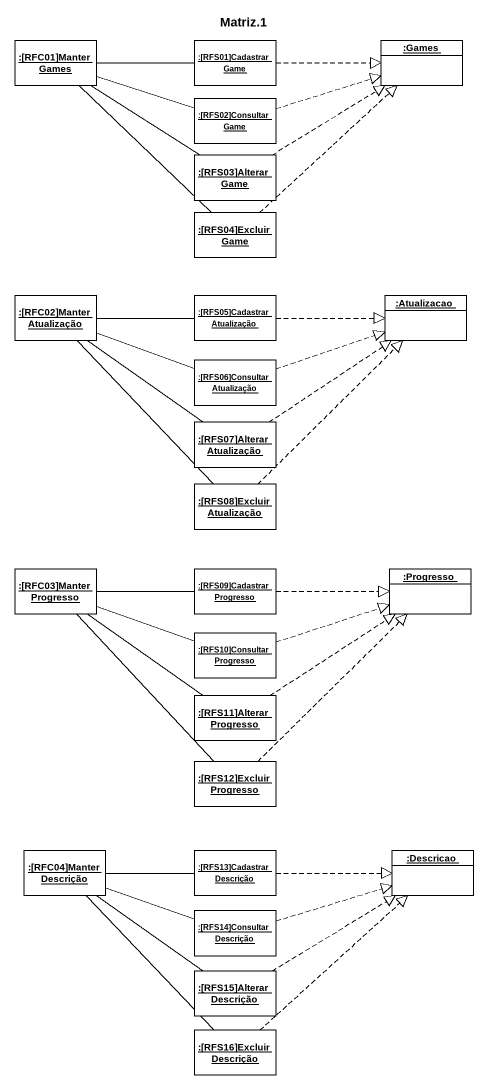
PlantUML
@startuml
title Matriz.1
hide circle
hide empty members
object ":[RFC01]Manter Games" as RFC01_Manter_Games
object ":[RFS01]Cadastrar Game" as RFS01_Cadastrar_Game
object ":Games" as Games
object ":[RFS02]Consultar Game" as RFS02_Consultar_Game
object ":[RFS03]Alterar Game" as RFS03_Alterar_Game
object ":[RFS04]Excluir Game" as RFS04_Excluir_Game
object ":[RFC02]Manter Atualização" as RFC02_Manter_Atualização
object ":[RFS05]Cadastrar Atualização" as RFS05_Cadastrar_Atualização
object ":Atualizacao" as Atualizacao
object ":[RFS06]Consultar Atualização" as RFS06_Consultar_Atualização
object ":[RFS07]Alterar Atualização" as RFS07_Alterar_Atualização
object ":[RFS08]Excluir Atualização" as RFS08_Excluir_Atualização
object ":[RFC03]Manter Progresso" as RFC03_Manter_Progresso
object ":[RFS09]Cadastrar Progresso" as RFS09_Cadastrar_Progresso
object ":Progresso" as Progresso
object ":[RFS10]Consultar Progresso" as RFS10_Consultar_Progresso
object ":[RFS11]Alterar Progresso" as RFS11_Alterar_Progresso
object ":[RFS12]Excluir Progresso" as RFS12_Excluir_Progresso
object ":[RFC04]Manter Descrição" as RFC04_Manter_Descrição
object ":[RFS13]Cadastrar Descrição" as RFS13_Cadastrar_Descrição
object ":Descricao" as Descricao
object ":[RFS14]Consultar Descrição" as RFS14_Consultar_Descrição
object ":[RFS15]Alterar Descrição" as RFS15_Alterar_Descrição
object ":[RFS16]Excluir Descrição" as RFS16_Excluir_Descrição
RFC01_Manter_Games -right- RFS01_Cadastrar_Game
RFC01_Manter_Games -right- RFS02_Consultar_Game
RFC01_Manter_Games -- RFS03_Alterar_Game
RFC01_Manter_Games -- RFS04_Excluir_Game
RFS01_Cadastrar_Game .right.|> Games
RFS02_Consultar_Game .right.|> Games
RFS03_Alterar_Game .up.|> Games
RFS04_Excluir_Game .up.|> Games
RFC02_Manter_Atualização -right- RFS05_Cadastrar_Atualização
RFC02_Manter_Atualização -right- RFS06_Consultar_Atualização
RFC02_Manter_Atualização -- RFS07_Alterar_Atualização
RFC02_Manter_Atualização -- RFS08_Excluir_Atualização
RFS05_Cadastrar_Atualização .right.|> Atualizacao
RFS06_Consultar_Atualização .right.|> Atualizacao
RFS07_Alterar_Atualização .up.|> Atualizacao
RFS08_Excluir_Atualização .up.|> Atualizacao
RFC03_Manter_Progresso -right- RFS09_Cadastrar_Progresso
RFC03_Manter_Progresso -right- RFS10_Consultar_Progresso
RFC03_Manter_Progresso -- RFS11_Alterar_Progresso
RFC03_Manter_Progresso -- RFS12_Excluir_Progresso
RFS09_Cadastrar_Progresso .right.|> Progresso
RFS10_Consultar_Progresso .right.|> Progresso
RFS11_Alterar_Progresso .up.|> Progresso
RFS12_Excluir_Progresso .up.|> Progresso
RFC04_Manter_Descrição -right- RFS13_Cadastrar_Descrição
RFC04_Manter_Descrição -right- RFS14_Consultar_Descrição
RFC04_Manter_Descrição -- RFS15_Alterar_Descrição
RFC04_Manter_Descrição -- RFS16_Excluir_Descrição
RFS13_Cadastrar_Descrição .right.|> Descricao
RFS14_Consultar_Descrição .right.|> Descricao
RFS15_Alterar_Descrição .up.|> Descricao
RFS16_Excluir_Descrição .up.|> Descricao
@enduml
